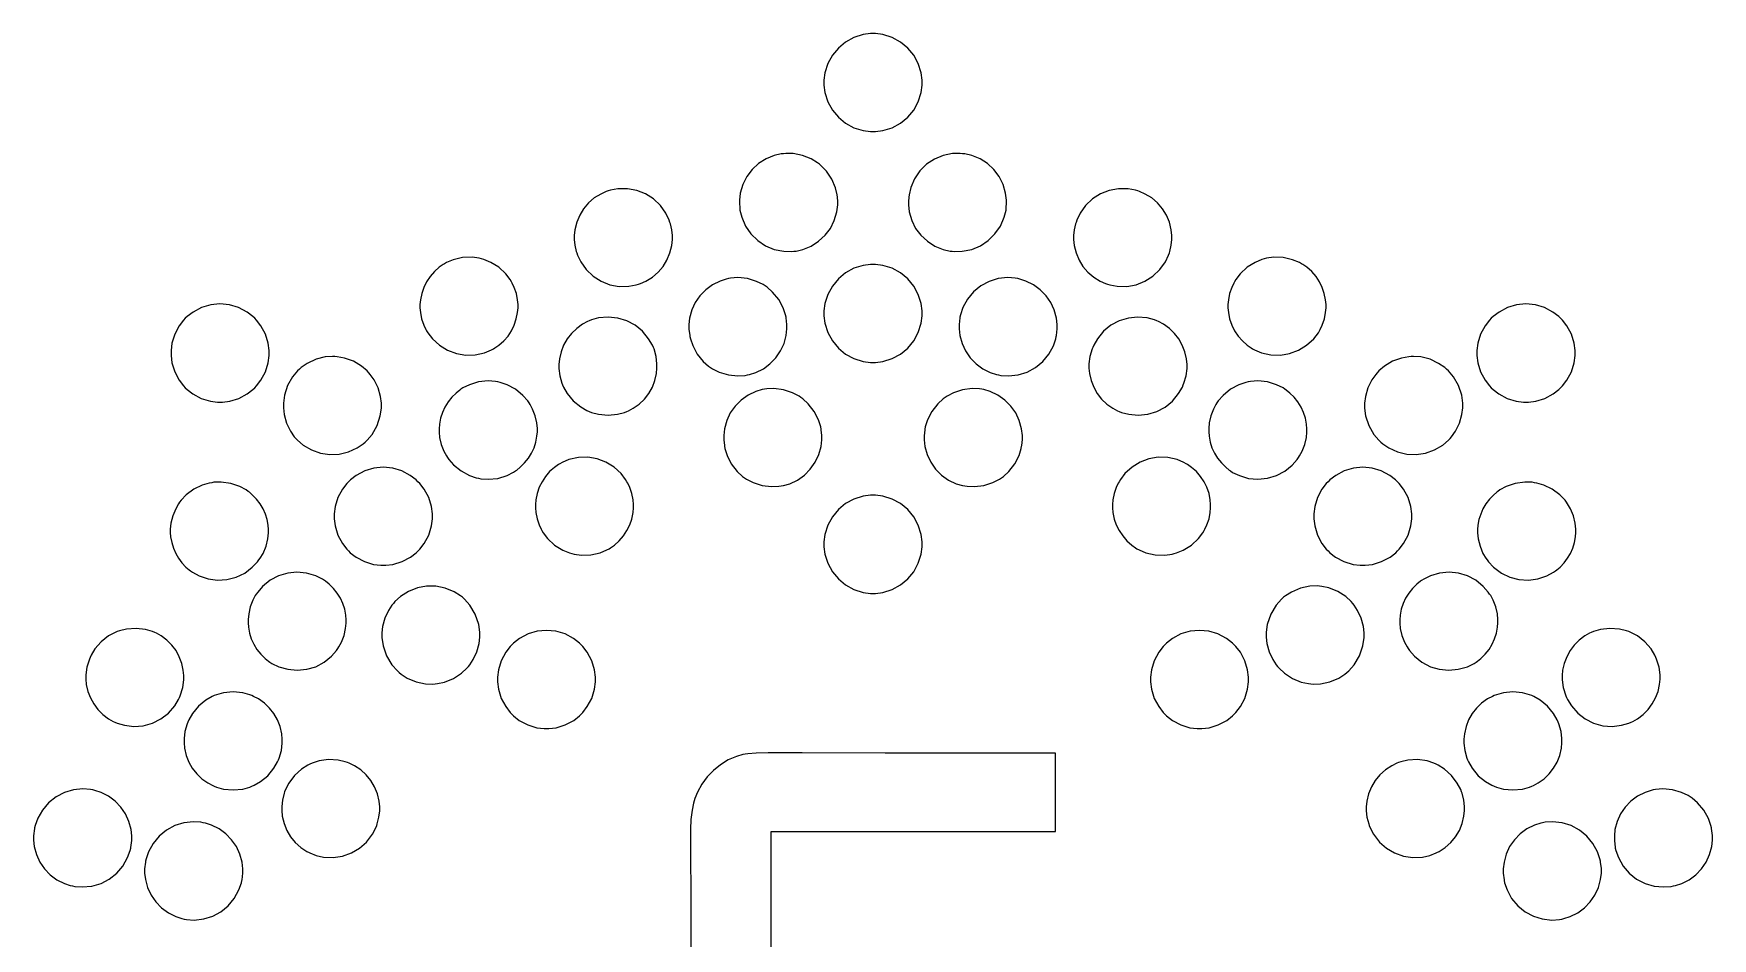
# Model space of a CAD drawing. Header units: inches. Extents: x 0 to 498, y 0 to 237.
# Drawn here: x 251.86 to 261.98, y 94.07 to 99.53 of the extents above; entities that cross this region are included whole.
import ezdxf

# ---------------------------------------------------------------- set-up
doc = ezdxf.new("R2010")
doc.units = ezdxf.units.IN
doc.header["$MEASUREMENT"] = 0
doc.layers.add('INCISIONE', color=3, linetype='Continuous')

msp = doc.modelspace()

# ---------------------------------------------------------------- linework, layer by layer
at = {"layer": 'INCISIONE'}
for points in [[(256.916, 98.936), (256.931, 98.936), (256.975, 98.942), (257.031, 98.959), (257.081, 98.986), (257.125, 99.023), (257.161, 99.066), (257.188, 99.116), (257.206, 99.172), (257.212, 99.217), (257.212, 99.232), (257.212, 99.246), (257.206, 99.291), (257.188, 99.346), (257.161, 99.397), (257.125, 99.44), (257.081, 99.476), (257.031, 99.504), (256.975, 99.521), (256.931, 99.527), (256.916, 99.527), (256.901, 99.527), (256.856, 99.521), (256.801, 99.504), (256.751, 99.476), (256.707, 99.44), (256.671, 99.397), (256.643, 99.346), (256.626, 99.291), (256.62, 99.246), (256.62, 99.232), (256.62, 99.217), (256.626, 99.172), (256.643, 99.116), (256.671, 99.066), (256.707, 99.023), (256.751, 98.986), (256.801, 98.959), (256.856, 98.942), (256.901, 98.936), (256.916, 98.936)], [(256.438, 98.215), (256.452, 98.216), (256.493, 98.226), (256.543, 98.246), (256.588, 98.275), (256.627, 98.311), (256.659, 98.353), (256.682, 98.401), (256.697, 98.453), (256.703, 98.495), (256.703, 98.509), (256.703, 98.517), (256.701, 98.538), (256.701, 98.54), (256.7, 98.555), (256.689, 98.597), (256.667, 98.65), (256.635, 98.698), (256.604, 98.73), (256.593, 98.739), (256.582, 98.748), (256.544, 98.771), (256.491, 98.793), (256.434, 98.804), (256.391, 98.805), (256.376, 98.803), (256.362, 98.802), (256.321, 98.792), (256.271, 98.772), (256.226, 98.743), (256.187, 98.707), (256.155, 98.665), (256.131, 98.617), (256.116, 98.565), (256.111, 98.523), (256.111, 98.509), (256.111, 98.501), (256.113, 98.481), (256.113, 98.478), (256.114, 98.463), (256.125, 98.42), (256.148, 98.366), (256.18, 98.319), (256.221, 98.279), (256.268, 98.248), (256.321, 98.226), (256.378, 98.215), (256.423, 98.213), (256.438, 98.215)], [(257.131, 98.54), (257.131, 98.538), (257.129, 98.516), (257.129, 98.509), (257.129, 98.495), (257.134, 98.453), (257.149, 98.401), (257.173, 98.353), (257.205, 98.311), (257.244, 98.275), (257.289, 98.246), (257.339, 98.226), (257.38, 98.216), (257.394, 98.215), (257.409, 98.213), (257.454, 98.215), (257.511, 98.226), (257.564, 98.248), (257.611, 98.279), (257.651, 98.319), (257.684, 98.366), (257.707, 98.42), (257.718, 98.463), (257.719, 98.478), (257.719, 98.481), (257.721, 98.502), (257.721, 98.509), (257.721, 98.523), (257.715, 98.565), (257.7, 98.617), (257.677, 98.665), (257.645, 98.707), (257.606, 98.743), (257.561, 98.772), (257.511, 98.792), (257.47, 98.802), (257.456, 98.803), (257.441, 98.805), (257.396, 98.804), (257.339, 98.792), (257.286, 98.77), (257.239, 98.739), (257.199, 98.699), (257.166, 98.652), (257.143, 98.599), (257.133, 98.555), (257.131, 98.54)], [(255.32, 98.579), (255.308, 98.575), (255.276, 98.56), (255.236, 98.536), (255.201, 98.506), (255.172, 98.471), (255.148, 98.432), (255.13, 98.39), (255.119, 98.345), (255.115, 98.309), (255.115, 98.298), (255.115, 98.286), (255.119, 98.251), (255.127, 98.214), (255.13, 98.206), (255.134, 98.192), (255.154, 98.151), (255.188, 98.104), (255.229, 98.065), (255.277, 98.034), (255.33, 98.013), (255.386, 98.003), (255.444, 98.004), (255.488, 98.012), (255.503, 98.016), (255.514, 98.02), (255.546, 98.034), (255.586, 98.059), (255.621, 98.089), (255.651, 98.124), (255.674, 98.162), (255.692, 98.205), (255.703, 98.25), (255.707, 98.286), (255.707, 98.298), (255.707, 98.309), (255.703, 98.344), (255.695, 98.381), (255.692, 98.389), (255.688, 98.403), (255.668, 98.444), (255.635, 98.491), (255.593, 98.53), (255.545, 98.561), (255.492, 98.581), (255.436, 98.592), (255.378, 98.591), (255.334, 98.583), (255.32, 98.579)], [(258.329, 98.016), (258.344, 98.012), (258.388, 98.004), (258.446, 98.003), (258.502, 98.013), (258.555, 98.034), (258.603, 98.065), (258.644, 98.104), (258.678, 98.151), (258.697, 98.192), (258.702, 98.206), (258.704, 98.214), (258.713, 98.251), (258.717, 98.286), (258.717, 98.298), (258.717, 98.309), (258.713, 98.345), (258.702, 98.39), (258.684, 98.432), (258.66, 98.471), (258.631, 98.506), (258.596, 98.536), (258.556, 98.56), (258.523, 98.575), (258.512, 98.579), (258.498, 98.583), (258.454, 98.591), (258.396, 98.592), (258.339, 98.581), (258.287, 98.561), (258.239, 98.53), (258.197, 98.491), (258.164, 98.444), (258.144, 98.403), (258.14, 98.389), (258.137, 98.381), (258.129, 98.344), (258.125, 98.309), (258.125, 98.297), (258.125, 98.285), (258.129, 98.25), (258.14, 98.205), (258.158, 98.162), (258.181, 98.123), (258.211, 98.089), (258.246, 98.059), (258.286, 98.034), (258.318, 98.02), (258.329, 98.016)], [(254.629, 97.627), (254.637, 97.632), (254.661, 97.649), (254.69, 97.675), (254.716, 97.704), (254.737, 97.736), (254.754, 97.77), (254.766, 97.807), (254.774, 97.845), (254.777, 97.874), (254.777, 97.884), (254.777, 97.893), (254.774, 97.922), (254.767, 97.96), (254.754, 97.996), (254.742, 98.023), (254.737, 98.031), (254.73, 98.044), (254.703, 98.079), (254.661, 98.118), (254.612, 98.148), (254.571, 98.165), (254.557, 98.169), (254.543, 98.173), (254.5, 98.179), (254.442, 98.177), (254.386, 98.164), (254.346, 98.147), (254.333, 98.14), (254.325, 98.135), (254.301, 98.118), (254.272, 98.092), (254.246, 98.063), (254.225, 98.031), (254.208, 97.997), (254.196, 97.96), (254.188, 97.922), (254.185, 97.893), (254.185, 97.883), (254.185, 97.874), (254.188, 97.845), (254.195, 97.807), (254.208, 97.77), (254.22, 97.744), (254.225, 97.736), (254.232, 97.723), (254.26, 97.687), (254.303, 97.648), (254.351, 97.618), (254.405, 97.598), (254.461, 97.588), (254.518, 97.59), (254.574, 97.603), (254.616, 97.62), (254.629, 97.627)], [(259.203, 97.627), (259.216, 97.62), (259.258, 97.603), (259.314, 97.59), (259.371, 97.588), (259.427, 97.598), (259.481, 97.618), (259.529, 97.648), (259.572, 97.687), (259.6, 97.723), (259.607, 97.736), (259.612, 97.744), (259.624, 97.77), (259.637, 97.807), (259.644, 97.845), (259.647, 97.874), (259.647, 97.883), (259.647, 97.893), (259.644, 97.922), (259.636, 97.96), (259.624, 97.997), (259.607, 98.031), (259.586, 98.063), (259.56, 98.092), (259.531, 98.118), (259.507, 98.135), (259.499, 98.14), (259.486, 98.147), (259.445, 98.164), (259.389, 98.177), (259.332, 98.179), (259.288, 98.173), (259.274, 98.169), (259.26, 98.165), (259.22, 98.148), (259.171, 98.118), (259.129, 98.079), (259.102, 98.044), (259.095, 98.031), (259.09, 98.023), (259.078, 97.996), (259.065, 97.96), (259.058, 97.922), (259.055, 97.893), (259.055, 97.884), (259.055, 97.874), (259.058, 97.845), (259.065, 97.807), (259.078, 97.77), (259.095, 97.736), (259.116, 97.704), (259.142, 97.675), (259.171, 97.649), (259.195, 97.632), (259.203, 97.627)], [(255.937, 97.514), (255.949, 97.506), (255.989, 97.486), (256.044, 97.47), (256.101, 97.464), (256.145, 97.467), (256.159, 97.47), (256.172, 97.472), (256.209, 97.484), (256.255, 97.507), (256.295, 97.537), (256.33, 97.572), (256.358, 97.614), (256.38, 97.659), (256.393, 97.708), (256.397, 97.747), (256.397, 97.759), (256.397, 97.774), (256.393, 97.813), (256.392, 97.818), (256.389, 97.832), (256.375, 97.874), (256.348, 97.924), (256.311, 97.969), (256.278, 97.998), (256.266, 98.006), (256.254, 98.014), (256.214, 98.033), (256.159, 98.05), (256.102, 98.056), (256.058, 98.053), (256.044, 98.05), (256.031, 98.047), (255.994, 98.035), (255.948, 98.013), (255.908, 97.983), (255.873, 97.947), (255.845, 97.906), (255.824, 97.861), (255.81, 97.812), (255.806, 97.773), (255.806, 97.76), (255.806, 97.746), (255.811, 97.707), (255.812, 97.702), (255.815, 97.688), (255.829, 97.646), (255.856, 97.595), (255.892, 97.551), (255.925, 97.522), (255.937, 97.514)], [(256.916, 98.136), (256.901, 98.136), (256.856, 98.13), (256.801, 98.113), (256.751, 98.085), (256.707, 98.049), (256.671, 98.005), (256.643, 97.955), (256.626, 97.9), (256.62, 97.855), (256.62, 97.84), (256.62, 97.825), (256.626, 97.781), (256.643, 97.725), (256.671, 97.675), (256.707, 97.631), (256.751, 97.595), (256.801, 97.568), (256.856, 97.551), (256.901, 97.545), (256.916, 97.545), (256.931, 97.545), (256.975, 97.551), (257.031, 97.568), (257.081, 97.595), (257.125, 97.631), (257.161, 97.675), (257.188, 97.725), (257.206, 97.781), (257.212, 97.825), (257.212, 97.84), (257.212, 97.855), (257.206, 97.9), (257.188, 97.955), (257.161, 98.005), (257.125, 98.049), (257.081, 98.085), (257.031, 98.113), (256.975, 98.13), (256.931, 98.136), (256.916, 98.136)], [(257.44, 97.818), (257.439, 97.813), (257.435, 97.773), (257.435, 97.759), (257.435, 97.747), (257.439, 97.708), (257.453, 97.659), (257.474, 97.614), (257.502, 97.572), (257.537, 97.537), (257.577, 97.507), (257.623, 97.484), (257.66, 97.472), (257.673, 97.47), (257.687, 97.467), (257.732, 97.464), (257.79, 97.47), (257.845, 97.487), (257.895, 97.514), (257.939, 97.55), (257.975, 97.594), (258.003, 97.645), (258.017, 97.688), (258.02, 97.702), (258.021, 97.707), (258.026, 97.747), (258.026, 97.76), (258.026, 97.773), (258.022, 97.812), (258.008, 97.861), (257.987, 97.906), (257.959, 97.947), (257.924, 97.983), (257.883, 98.013), (257.838, 98.035), (257.801, 98.047), (257.788, 98.05), (257.773, 98.053), (257.729, 98.056), (257.671, 98.05), (257.616, 98.033), (257.566, 98.006), (257.522, 97.97), (257.486, 97.926), (257.458, 97.875), (257.443, 97.832), (257.44, 97.818)], [(252.98, 97.306), (252.995, 97.306), (253.039, 97.311), (253.094, 97.328), (253.144, 97.355), (253.179, 97.382), (253.19, 97.392), (253.2, 97.403), (253.227, 97.437), (253.254, 97.488), (253.27, 97.543), (253.276, 97.587), (253.276, 97.601), (253.276, 97.616), (253.27, 97.66), (253.254, 97.715), (253.227, 97.765), (253.2, 97.8), (253.19, 97.811), (253.179, 97.821), (253.143, 97.848), (253.092, 97.875), (253.037, 97.892), (252.98, 97.897), (252.924, 97.892), (252.869, 97.875), (252.818, 97.848), (252.782, 97.821), (252.771, 97.811), (252.761, 97.8), (252.734, 97.765), (252.707, 97.715), (252.69, 97.66), (252.685, 97.616), (252.685, 97.601), (252.685, 97.587), (252.69, 97.543), (252.707, 97.488), (252.734, 97.437), (252.761, 97.403), (252.771, 97.392), (252.782, 97.382), (252.816, 97.355), (252.867, 97.328), (252.922, 97.311), (252.966, 97.306), (252.98, 97.306)], [(260.851, 97.306), (260.866, 97.306), (260.91, 97.311), (260.965, 97.328), (261.015, 97.355), (261.05, 97.382), (261.06, 97.392), (261.071, 97.403), (261.098, 97.437), (261.125, 97.488), (261.142, 97.543), (261.147, 97.587), (261.147, 97.601), (261.147, 97.616), (261.142, 97.66), (261.125, 97.715), (261.098, 97.765), (261.071, 97.8), (261.06, 97.811), (261.05, 97.821), (261.014, 97.848), (260.963, 97.875), (260.908, 97.892), (260.851, 97.897), (260.795, 97.892), (260.74, 97.875), (260.689, 97.848), (260.653, 97.821), (260.642, 97.811), (260.632, 97.8), (260.605, 97.765), (260.578, 97.715), (260.561, 97.66), (260.556, 97.616), (260.556, 97.601), (260.556, 97.587), (260.561, 97.543), (260.578, 97.488), (260.605, 97.437), (260.632, 97.403), (260.642, 97.392), (260.653, 97.382), (260.687, 97.355), (260.738, 97.328), (260.793, 97.311), (260.837, 97.306), (260.851, 97.306)], [(255.205, 97.249), (255.219, 97.244), (255.261, 97.232), (255.319, 97.227), (255.376, 97.232), (255.418, 97.244), (255.432, 97.249), (255.442, 97.253), (255.471, 97.269), (255.507, 97.294), (255.538, 97.324), (255.565, 97.358), (255.586, 97.395), (255.601, 97.436), (255.611, 97.478), (255.614, 97.511), (255.614, 97.522), (255.614, 97.537), (255.609, 97.58), (255.596, 97.626), (255.592, 97.635), (255.586, 97.649), (255.563, 97.688), (255.526, 97.733), (255.482, 97.769), (255.432, 97.795), (255.377, 97.812), (255.32, 97.818), (255.262, 97.813), (255.219, 97.801), (255.205, 97.796), (255.195, 97.791), (255.166, 97.775), (255.13, 97.75), (255.099, 97.72), (255.073, 97.687), (255.051, 97.649), (255.036, 97.609), (255.026, 97.567), (255.023, 97.533), (255.023, 97.522), (255.023, 97.508), (255.028, 97.465), (255.041, 97.419), (255.045, 97.409), (255.051, 97.396), (255.073, 97.358), (255.109, 97.313), (255.154, 97.277), (255.192, 97.255), (255.205, 97.249)], [(258.24, 97.635), (258.236, 97.626), (258.223, 97.58), (258.217, 97.537), (258.217, 97.522), (258.217, 97.511), (258.221, 97.478), (258.23, 97.436), (258.246, 97.395), (258.267, 97.358), (258.294, 97.324), (258.325, 97.294), (258.361, 97.269), (258.39, 97.254), (258.4, 97.249), (258.414, 97.244), (258.458, 97.232), (258.515, 97.227), (258.572, 97.233), (258.626, 97.249), (258.677, 97.276), (258.721, 97.312), (258.758, 97.357), (258.781, 97.396), (258.786, 97.409), (258.79, 97.419), (258.803, 97.465), (258.809, 97.508), (258.809, 97.522), (258.809, 97.533), (258.806, 97.567), (258.796, 97.609), (258.78, 97.649), (258.759, 97.687), (258.733, 97.72), (258.702, 97.75), (258.666, 97.775), (258.637, 97.791), (258.627, 97.796), (258.613, 97.801), (258.569, 97.813), (258.511, 97.818), (258.455, 97.812), (258.4, 97.795), (258.35, 97.769), (258.306, 97.733), (258.269, 97.688), (258.246, 97.649), (258.24, 97.635)], [(253.855, 97.065), (253.867, 97.076), (253.897, 97.111), (253.927, 97.165), (253.946, 97.223), (253.953, 97.27), (253.953, 97.285), (253.953, 97.299), (253.948, 97.339), (253.933, 97.391), (253.91, 97.439), (253.886, 97.473), (253.877, 97.483), (253.867, 97.494), (253.834, 97.522), (253.785, 97.552), (253.731, 97.571), (253.687, 97.579), (253.673, 97.58), (253.658, 97.581), (253.614, 97.578), (253.559, 97.564), (253.506, 97.539), (253.47, 97.514), (253.459, 97.505), (253.448, 97.494), (253.418, 97.458), (253.387, 97.405), (253.368, 97.347), (253.362, 97.3), (253.362, 97.285), (253.362, 97.271), (253.367, 97.231), (253.381, 97.179), (253.405, 97.131), (253.428, 97.097), (253.438, 97.087), (253.447, 97.076), (253.482, 97.047), (253.532, 97.017), (253.586, 96.998), (253.642, 96.99), (253.699, 96.992), (253.754, 97.006), (253.807, 97.03), (253.844, 97.055), (253.855, 97.065)], [(260.394, 97.087), (260.403, 97.097), (260.427, 97.131), (260.451, 97.179), (260.465, 97.231), (260.47, 97.271), (260.47, 97.285), (260.47, 97.3), (260.464, 97.347), (260.445, 97.405), (260.414, 97.458), (260.384, 97.494), (260.372, 97.505), (260.362, 97.514), (260.325, 97.539), (260.273, 97.564), (260.218, 97.578), (260.174, 97.581), (260.159, 97.58), (260.145, 97.579), (260.101, 97.571), (260.047, 97.552), (259.998, 97.522), (259.965, 97.494), (259.955, 97.483), (259.946, 97.473), (259.922, 97.439), (259.899, 97.391), (259.884, 97.339), (259.879, 97.299), (259.879, 97.285), (259.879, 97.27), (259.885, 97.223), (259.904, 97.165), (259.935, 97.111), (259.965, 97.076), (259.977, 97.065), (259.988, 97.055), (260.025, 97.03), (260.078, 97.006), (260.133, 96.992), (260.19, 96.99), (260.246, 96.998), (260.3, 97.017), (260.35, 97.047), (260.384, 97.076), (260.394, 97.087)], [(254.432, 97.383), (254.425, 97.377), (254.403, 97.36), (254.377, 97.335), (254.355, 97.307), (254.336, 97.276), (254.321, 97.243), (254.31, 97.209), (254.304, 97.173), (254.301, 97.145), (254.301, 97.136), (254.301, 97.125), (254.304, 97.093), (254.314, 97.051), (254.33, 97.01), (254.345, 96.981), (254.351, 96.972), (254.359, 96.96), (254.388, 96.927), (254.433, 96.891), (254.483, 96.863), (254.525, 96.849), (254.539, 96.847), (254.553, 96.844), (254.597, 96.841), (254.655, 96.846), (254.71, 96.863), (254.749, 96.883), (254.761, 96.891), (254.769, 96.896), (254.79, 96.913), (254.816, 96.939), (254.839, 96.967), (254.858, 96.997), (254.873, 97.03), (254.884, 97.064), (254.89, 97.1), (254.893, 97.127), (254.893, 97.137), (254.893, 97.147), (254.889, 97.18), (254.88, 97.222), (254.864, 97.263), (254.849, 97.292), (254.843, 97.301), (254.835, 97.313), (254.806, 97.346), (254.761, 97.383), (254.71, 97.41), (254.669, 97.424), (254.655, 97.427), (254.64, 97.43), (254.596, 97.433), (254.539, 97.427), (254.484, 97.41), (254.444, 97.391), (254.432, 97.383)], [(256.481, 97.334), (256.47, 97.342), (256.431, 97.362), (256.376, 97.38), (256.319, 97.387), (256.275, 97.385), (256.261, 97.383), (256.248, 97.381), (256.209, 97.369), (256.163, 97.347), (256.121, 97.318), (256.085, 97.282), (256.056, 97.24), (256.035, 97.194), (256.021, 97.144), (256.016, 97.105), (256.016, 97.092), (256.016, 97.079), (256.02, 97.045), (256.021, 97.04), (256.023, 97.026), (256.036, 96.984), (256.062, 96.933), (256.098, 96.887), (256.13, 96.858), (256.142, 96.85), (256.154, 96.841), (256.193, 96.821), (256.248, 96.803), (256.305, 96.796), (256.349, 96.798), (256.363, 96.8), (256.376, 96.803), (256.414, 96.814), (256.461, 96.836), (256.503, 96.866), (256.538, 96.901), (256.568, 96.943), (256.589, 96.989), (256.603, 97.039), (256.607, 97.078), (256.607, 97.091), (256.607, 97.104), (256.604, 97.139), (256.603, 97.143), (256.601, 97.157), (256.588, 97.199), (256.562, 97.25), (256.526, 97.296), (256.493, 97.325), (256.481, 97.334)], [(257.571, 97.383), (257.557, 97.385), (257.513, 97.387), (257.456, 97.38), (257.401, 97.362), (257.362, 97.342), (257.35, 97.334), (257.338, 97.325), (257.306, 97.296), (257.27, 97.25), (257.244, 97.199), (257.231, 97.157), (257.229, 97.143), (257.228, 97.139), (257.224, 97.103), (257.224, 97.091), (257.224, 97.078), (257.229, 97.039), (257.243, 96.989), (257.264, 96.943), (257.293, 96.901), (257.329, 96.866), (257.371, 96.836), (257.418, 96.814), (257.456, 96.803), (257.469, 96.8), (257.483, 96.798), (257.527, 96.796), (257.584, 96.803), (257.639, 96.821), (257.678, 96.841), (257.69, 96.85), (257.702, 96.858), (257.734, 96.887), (257.77, 96.933), (257.796, 96.984), (257.809, 97.026), (257.811, 97.04), (257.812, 97.045), (257.816, 97.08), (257.816, 97.092), (257.816, 97.105), (257.811, 97.144), (257.797, 97.194), (257.776, 97.24), (257.747, 97.282), (257.711, 97.318), (257.669, 97.347), (257.623, 97.369), (257.584, 97.381), (257.571, 97.383)], [(259.071, 96.891), (259.083, 96.882), (259.124, 96.863), (259.179, 96.846), (259.236, 96.841), (259.293, 96.847), (259.347, 96.863), (259.398, 96.89), (259.443, 96.926), (259.473, 96.96), (259.481, 96.972), (259.487, 96.981), (259.502, 97.01), (259.518, 97.051), (259.528, 97.093), (259.531, 97.125), (259.531, 97.136), (259.531, 97.145), (259.529, 97.173), (259.522, 97.209), (259.511, 97.243), (259.496, 97.276), (259.477, 97.307), (259.455, 97.335), (259.429, 97.36), (259.407, 97.377), (259.399, 97.383), (259.387, 97.391), (259.348, 97.41), (259.293, 97.427), (259.236, 97.433), (259.192, 97.43), (259.178, 97.427), (259.163, 97.424), (259.121, 97.41), (259.071, 97.383), (259.026, 97.346), (258.997, 97.313), (258.989, 97.301), (258.983, 97.292), (258.968, 97.263), (258.952, 97.222), (258.943, 97.18), (258.939, 97.147), (258.939, 97.137), (258.939, 97.127), (258.942, 97.1), (258.948, 97.064), (258.959, 97.03), (258.974, 96.997), (258.993, 96.967), (259.016, 96.939), (259.042, 96.913), (259.063, 96.896), (259.071, 96.891)], [(254.92, 96.531), (254.928, 96.518), (254.955, 96.483), (254.997, 96.444), (255.046, 96.413), (255.086, 96.397), (255.1, 96.393), (255.114, 96.389), (255.158, 96.383), (255.215, 96.385), (255.271, 96.398), (255.312, 96.415), (255.325, 96.422), (255.333, 96.427), (255.357, 96.444), (255.386, 96.47), (255.412, 96.499), (255.433, 96.531), (255.45, 96.565), (255.462, 96.601), (255.47, 96.64), (255.472, 96.669), (255.472, 96.679), (255.472, 96.688), (255.47, 96.717), (255.462, 96.755), (255.45, 96.791), (255.438, 96.818), (255.433, 96.826), (255.425, 96.839), (255.398, 96.875), (255.355, 96.914), (255.306, 96.944), (255.253, 96.964), (255.197, 96.973), (255.14, 96.972), (255.083, 96.959), (255.042, 96.942), (255.029, 96.934), (255.02, 96.929), (254.996, 96.912), (254.967, 96.887), (254.942, 96.858), (254.921, 96.826), (254.904, 96.792), (254.891, 96.755), (254.883, 96.717), (254.881, 96.688), (254.881, 96.678), (254.881, 96.669), (254.883, 96.64), (254.891, 96.602), (254.903, 96.565), (254.916, 96.539), (254.92, 96.531)], [(258.399, 96.826), (258.394, 96.818), (258.382, 96.791), (258.37, 96.755), (258.362, 96.717), (258.359, 96.688), (258.359, 96.679), (258.359, 96.669), (258.362, 96.64), (258.37, 96.601), (258.382, 96.565), (258.399, 96.531), (258.421, 96.499), (258.446, 96.47), (258.475, 96.444), (258.499, 96.427), (258.507, 96.422), (258.52, 96.415), (258.561, 96.398), (258.617, 96.385), (258.674, 96.383), (258.718, 96.389), (258.732, 96.393), (258.746, 96.397), (258.786, 96.413), (258.835, 96.444), (258.877, 96.483), (258.904, 96.518), (258.911, 96.531), (258.916, 96.539), (258.928, 96.565), (258.941, 96.602), (258.948, 96.64), (258.951, 96.669), (258.951, 96.678), (258.951, 96.688), (258.948, 96.717), (258.941, 96.755), (258.928, 96.792), (258.911, 96.826), (258.89, 96.858), (258.865, 96.887), (258.836, 96.912), (258.812, 96.929), (258.803, 96.934), (258.79, 96.942), (258.749, 96.959), (258.692, 96.972), (258.635, 96.973), (258.579, 96.964), (258.526, 96.944), (258.477, 96.914), (258.434, 96.875), (258.407, 96.839), (258.399, 96.826)], [(253.669, 96.617), (253.669, 96.603), (253.674, 96.559), (253.691, 96.504), (253.718, 96.454), (253.745, 96.419), (253.755, 96.409), (253.765, 96.398), (253.8, 96.371), (253.851, 96.344), (253.906, 96.327), (253.95, 96.322), (253.964, 96.322), (253.979, 96.322), (254.022, 96.327), (254.078, 96.344), (254.128, 96.371), (254.163, 96.398), (254.173, 96.408), (254.184, 96.419), (254.21, 96.453), (254.238, 96.504), (254.254, 96.559), (254.26, 96.603), (254.26, 96.617), (254.26, 96.632), (254.254, 96.676), (254.238, 96.731), (254.21, 96.781), (254.184, 96.816), (254.173, 96.826), (254.163, 96.837), (254.127, 96.864), (254.076, 96.891), (254.021, 96.908), (253.964, 96.913), (253.908, 96.908), (253.853, 96.891), (253.801, 96.864), (253.766, 96.837), (253.755, 96.826), (253.745, 96.816), (253.718, 96.781), (253.691, 96.731), (253.674, 96.676), (253.669, 96.632), (253.669, 96.617)], [(259.659, 96.409), (259.669, 96.398), (259.704, 96.371), (259.754, 96.344), (259.809, 96.327), (259.853, 96.322), (259.868, 96.322), (259.882, 96.322), (259.926, 96.327), (259.981, 96.344), (260.032, 96.371), (260.067, 96.398), (260.077, 96.409), (260.087, 96.419), (260.114, 96.454), (260.141, 96.504), (260.157, 96.559), (260.163, 96.603), (260.163, 96.617), (260.163, 96.632), (260.157, 96.676), (260.141, 96.731), (260.114, 96.781), (260.087, 96.816), (260.077, 96.826), (260.066, 96.837), (260.03, 96.864), (259.979, 96.891), (259.924, 96.908), (259.868, 96.913), (259.811, 96.908), (259.756, 96.891), (259.705, 96.864), (259.669, 96.837), (259.659, 96.826), (259.648, 96.816), (259.621, 96.781), (259.594, 96.731), (259.578, 96.676), (259.572, 96.632), (259.572, 96.617), (259.572, 96.603), (259.578, 96.559), (259.594, 96.504), (259.621, 96.454), (259.648, 96.419), (259.659, 96.409)], [(252.802, 96.289), (252.814, 96.28), (252.854, 96.259), (252.909, 96.24), (252.966, 96.233), (253.022, 96.236), (253.077, 96.251), (253.129, 96.275), (253.175, 96.31), (253.207, 96.342), (253.215, 96.354), (253.222, 96.364), (253.24, 96.394), (253.258, 96.437), (253.268, 96.482), (253.272, 96.517), (253.272, 96.528), (253.272, 96.537), (253.27, 96.563), (253.264, 96.598), (253.254, 96.631), (253.24, 96.662), (253.222, 96.692), (253.201, 96.72), (253.177, 96.745), (253.157, 96.762), (253.15, 96.767), (253.138, 96.776), (253.1, 96.797), (253.045, 96.816), (252.988, 96.824), (252.944, 96.823), (252.93, 96.82), (252.915, 96.818), (252.873, 96.806), (252.822, 96.781), (252.776, 96.746), (252.746, 96.714), (252.737, 96.702), (252.73, 96.693), (252.713, 96.662), (252.695, 96.62), (252.684, 96.575), (252.68, 96.54), (252.68, 96.529), (252.68, 96.52), (252.682, 96.493), (252.689, 96.459), (252.699, 96.426), (252.713, 96.394), (252.73, 96.364), (252.751, 96.337), (252.775, 96.311), (252.795, 96.294), (252.802, 96.289)], [(256.916, 96.744), (256.901, 96.744), (256.856, 96.738), (256.801, 96.721), (256.751, 96.694), (256.707, 96.658), (256.671, 96.614), (256.643, 96.564), (256.626, 96.508), (256.62, 96.463), (256.62, 96.449), (256.62, 96.434), (256.626, 96.389), (256.643, 96.334), (256.671, 96.283), (256.707, 96.24), (256.751, 96.204), (256.801, 96.176), (256.856, 96.159), (256.901, 96.153), (256.916, 96.153), (256.931, 96.153), (256.975, 96.159), (257.031, 96.176), (257.081, 96.204), (257.125, 96.24), (257.161, 96.283), (257.188, 96.334), (257.206, 96.389), (257.212, 96.434), (257.212, 96.449), (257.212, 96.463), (257.206, 96.508), (257.188, 96.564), (257.161, 96.614), (257.125, 96.658), (257.081, 96.694), (257.031, 96.721), (256.975, 96.738), (256.931, 96.744), (256.916, 96.744)], [(260.902, 96.82), (260.888, 96.823), (260.844, 96.824), (260.787, 96.816), (260.733, 96.797), (260.694, 96.776), (260.682, 96.767), (260.675, 96.762), (260.655, 96.745), (260.631, 96.72), (260.61, 96.692), (260.592, 96.662), (260.579, 96.631), (260.568, 96.598), (260.562, 96.563), (260.56, 96.537), (260.56, 96.528), (260.56, 96.517), (260.564, 96.482), (260.575, 96.437), (260.592, 96.394), (260.61, 96.364), (260.617, 96.354), (260.625, 96.342), (260.656, 96.31), (260.703, 96.275), (260.755, 96.251), (260.809, 96.236), (260.866, 96.233), (260.923, 96.24), (260.978, 96.259), (261.017, 96.28), (261.029, 96.289), (261.037, 96.294), (261.057, 96.311), (261.081, 96.337), (261.102, 96.364), (261.119, 96.394), (261.133, 96.426), (261.143, 96.459), (261.149, 96.493), (261.152, 96.52), (261.152, 96.529), (261.152, 96.54), (261.148, 96.575), (261.137, 96.62), (261.119, 96.662), (261.102, 96.693), (261.095, 96.702), (261.087, 96.714), (261.056, 96.746), (261.01, 96.781), (260.959, 96.806), (260.916, 96.818), (260.902, 96.82)], [(253.61, 96.231), (253.597, 96.239), (253.557, 96.259), (253.501, 96.275), (253.444, 96.281), (253.388, 96.275), (253.333, 96.258), (253.283, 96.232), (253.237, 96.195), (253.208, 96.161), (253.199, 96.149), (253.193, 96.14), (253.178, 96.111), (253.162, 96.071), (253.153, 96.029), (253.15, 95.996), (253.15, 95.985), (253.15, 95.976), (253.152, 95.949), (253.158, 95.913), (253.169, 95.878), (253.184, 95.846), (253.203, 95.815), (253.226, 95.787), (253.252, 95.761), (253.273, 95.744), (253.281, 95.739), (253.293, 95.731), (253.334, 95.711), (253.389, 95.695), (253.446, 95.689), (253.503, 95.695), (253.557, 95.711), (253.608, 95.738), (253.653, 95.775), (253.683, 95.808), (253.691, 95.821), (253.697, 95.83), (253.713, 95.859), (253.728, 95.899), (253.737, 95.941), (253.741, 95.974), (253.741, 95.985), (253.741, 95.994), (253.738, 96.021), (253.732, 96.057), (253.721, 96.092), (253.706, 96.124), (253.687, 96.155), (253.665, 96.183), (253.639, 96.209), (253.617, 96.226), (253.61, 96.231)], [(260.222, 96.231), (260.215, 96.226), (260.193, 96.209), (260.167, 96.183), (260.145, 96.155), (260.126, 96.124), (260.111, 96.092), (260.1, 96.057), (260.093, 96.022), (260.091, 95.994), (260.091, 95.985), (260.091, 95.974), (260.094, 95.941), (260.104, 95.899), (260.119, 95.859), (260.135, 95.83), (260.141, 95.821), (260.149, 95.808), (260.179, 95.775), (260.224, 95.738), (260.275, 95.711), (260.329, 95.695), (260.386, 95.689), (260.442, 95.695), (260.498, 95.711), (260.539, 95.731), (260.551, 95.739), (260.559, 95.744), (260.58, 95.761), (260.606, 95.787), (260.629, 95.815), (260.647, 95.846), (260.662, 95.878), (260.673, 95.913), (260.68, 95.949), (260.682, 95.976), (260.682, 95.985), (260.682, 95.996), (260.679, 96.029), (260.67, 96.071), (260.654, 96.111), (260.639, 96.14), (260.632, 96.149), (260.624, 96.161), (260.594, 96.195), (260.549, 96.232), (260.499, 96.258), (260.444, 96.275), (260.388, 96.281), (260.331, 96.275), (260.275, 96.259), (260.235, 96.239), (260.222, 96.231)], [(254.478, 95.712), (254.486, 95.722), (254.507, 95.754), (254.529, 95.801), (254.543, 95.85), (254.547, 95.889), (254.547, 95.902), (254.547, 95.918), (254.54, 95.966), (254.519, 96.027), (254.486, 96.082), (254.454, 96.118), (254.441, 96.129), (254.43, 96.138), (254.392, 96.162), (254.338, 96.185), (254.282, 96.196), (254.225, 96.196), (254.17, 96.186), (254.116, 96.165), (254.068, 96.134), (254.034, 96.103), (254.025, 96.092), (254.016, 96.082), (253.995, 96.05), (253.974, 96.003), (253.96, 95.953), (253.956, 95.915), (253.956, 95.902), (253.956, 95.886), (253.963, 95.837), (253.983, 95.777), (254.016, 95.722), (254.049, 95.686), (254.061, 95.675), (254.072, 95.666), (254.109, 95.642), (254.162, 95.62), (254.219, 95.608), (254.262, 95.606), (254.277, 95.607), (254.291, 95.609), (254.334, 95.618), (254.388, 95.64), (254.436, 95.671), (254.468, 95.701), (254.478, 95.712)], [(259.555, 95.607), (259.569, 95.606), (259.613, 95.608), (259.67, 95.62), (259.723, 95.642), (259.76, 95.666), (259.771, 95.675), (259.783, 95.686), (259.815, 95.722), (259.849, 95.777), (259.869, 95.837), (259.876, 95.886), (259.876, 95.902), (259.876, 95.915), (259.872, 95.953), (259.859, 96.003), (259.837, 96.05), (259.816, 96.082), (259.807, 96.092), (259.798, 96.103), (259.765, 96.133), (259.717, 96.164), (259.664, 96.186), (259.621, 96.195), (259.607, 96.196), (259.592, 96.198), (259.548, 96.196), (259.492, 96.184), (259.439, 96.161), (259.402, 96.138), (259.391, 96.129), (259.378, 96.118), (259.346, 96.082), (259.313, 96.027), (259.292, 95.966), (259.285, 95.918), (259.285, 95.902), (259.285, 95.889), (259.289, 95.85), (259.303, 95.801), (259.325, 95.754), (259.346, 95.722), (259.354, 95.712), (259.364, 95.701), (259.396, 95.671), (259.444, 95.64), (259.497, 95.618), (259.54, 95.609), (259.555, 95.607)], [(252.347, 95.377), (252.36, 95.37), (252.404, 95.358), (252.461, 95.351), (252.518, 95.355), (252.573, 95.371), (252.624, 95.396), (252.669, 95.431), (252.707, 95.474), (252.731, 95.513), (252.737, 95.526), (252.741, 95.536), (252.756, 95.585), (252.763, 95.631), (252.763, 95.646), (252.763, 95.657), (252.759, 95.69), (252.75, 95.731), (252.735, 95.771), (252.715, 95.808), (252.69, 95.841), (252.66, 95.871), (252.625, 95.896), (252.597, 95.912), (252.587, 95.917), (252.574, 95.923), (252.532, 95.935), (252.475, 95.942), (252.417, 95.938), (252.375, 95.928), (252.361, 95.923), (252.348, 95.917), (252.309, 95.896), (252.263, 95.861), (252.226, 95.818), (252.203, 95.78), (252.197, 95.767), (252.193, 95.757), (252.178, 95.708), (252.171, 95.662), (252.171, 95.647), (252.171, 95.636), (252.174, 95.604), (252.184, 95.562), (252.199, 95.523), (252.219, 95.486), (252.244, 95.452), (252.274, 95.423), (252.309, 95.397), (252.337, 95.381), (252.347, 95.377)], [(255.157, 95.843), (255.147, 95.853), (255.111, 95.881), (255.06, 95.908), (255.005, 95.924), (254.948, 95.929), (254.892, 95.924), (254.837, 95.908), (254.785, 95.881), (254.75, 95.853), (254.739, 95.843), (254.729, 95.832), (254.702, 95.798), (254.675, 95.747), (254.658, 95.692), (254.652, 95.648), (254.652, 95.634), (254.652, 95.619), (254.658, 95.576), (254.675, 95.52), (254.702, 95.47), (254.729, 95.435), (254.739, 95.425), (254.749, 95.414), (254.784, 95.387), (254.835, 95.36), (254.89, 95.343), (254.934, 95.338), (254.948, 95.338), (254.963, 95.338), (255.006, 95.343), (255.061, 95.36), (255.112, 95.387), (255.147, 95.414), (255.157, 95.425), (255.168, 95.435), (255.194, 95.47), (255.222, 95.52), (255.238, 95.576), (255.244, 95.619), (255.244, 95.634), (255.244, 95.648), (255.238, 95.692), (255.222, 95.747), (255.194, 95.798), (255.168, 95.832), (255.157, 95.843)], [(258.884, 95.338), (258.898, 95.338), (258.942, 95.343), (258.997, 95.36), (259.048, 95.387), (259.082, 95.414), (259.093, 95.425), (259.103, 95.435), (259.13, 95.47), (259.157, 95.52), (259.174, 95.576), (259.179, 95.619), (259.179, 95.634), (259.179, 95.648), (259.174, 95.692), (259.157, 95.747), (259.13, 95.798), (259.103, 95.832), (259.093, 95.843), (259.082, 95.853), (259.046, 95.881), (258.995, 95.908), (258.94, 95.924), (258.884, 95.929), (258.827, 95.924), (258.772, 95.908), (258.721, 95.881), (258.685, 95.853), (258.675, 95.843), (258.664, 95.832), (258.638, 95.798), (258.61, 95.747), (258.594, 95.692), (258.588, 95.648), (258.588, 95.634), (258.588, 95.619), (258.594, 95.576), (258.61, 95.52), (258.638, 95.47), (258.664, 95.435), (258.675, 95.425), (258.685, 95.414), (258.72, 95.387), (258.771, 95.36), (258.826, 95.343), (258.869, 95.338), (258.884, 95.338)], [(261.069, 95.646), (261.069, 95.631), (261.076, 95.585), (261.091, 95.536), (261.095, 95.526), (261.101, 95.513), (261.125, 95.474), (261.163, 95.431), (261.208, 95.396), (261.259, 95.371), (261.314, 95.355), (261.371, 95.351), (261.428, 95.358), (261.472, 95.37), (261.485, 95.377), (261.495, 95.381), (261.523, 95.397), (261.558, 95.423), (261.588, 95.452), (261.613, 95.486), (261.633, 95.523), (261.648, 95.562), (261.657, 95.604), (261.661, 95.636), (261.661, 95.647), (261.661, 95.662), (261.654, 95.708), (261.639, 95.757), (261.635, 95.767), (261.629, 95.78), (261.606, 95.818), (261.568, 95.861), (261.523, 95.896), (261.484, 95.917), (261.471, 95.923), (261.457, 95.928), (261.415, 95.938), (261.357, 95.942), (261.3, 95.935), (261.258, 95.923), (261.245, 95.917), (261.235, 95.912), (261.207, 95.896), (261.172, 95.871), (261.142, 95.841), (261.117, 95.808), (261.097, 95.771), (261.082, 95.731), (261.072, 95.69), (261.069, 95.657), (261.069, 95.646)], [(252.946, 95.537), (252.933, 95.531), (252.895, 95.509), (252.85, 95.472), (252.814, 95.428), (252.792, 95.39), (252.786, 95.376), (252.782, 95.367), (252.769, 95.321), (252.764, 95.278), (252.764, 95.263), (252.764, 95.252), (252.767, 95.219), (252.777, 95.176), (252.792, 95.136), (252.813, 95.099), (252.84, 95.065), (252.871, 95.035), (252.907, 95.01), (252.936, 94.994), (252.946, 94.99), (252.96, 94.985), (253.002, 94.973), (253.059, 94.968), (253.117, 94.973), (253.159, 94.985), (253.173, 94.99), (253.186, 94.996), (253.224, 95.018), (253.269, 95.054), (253.305, 95.099), (253.327, 95.137), (253.333, 95.15), (253.336, 95.159), (253.35, 95.206), (253.355, 95.249), (253.355, 95.263), (253.355, 95.274), (253.352, 95.307), (253.342, 95.35), (253.327, 95.39), (253.305, 95.428), (253.279, 95.461), (253.248, 95.491), (253.212, 95.517), (253.183, 95.532), (253.173, 95.537), (253.159, 95.542), (253.117, 95.553), (253.059, 95.559), (253.002, 95.553), (252.96, 95.542), (252.946, 95.537)], [(260.886, 95.537), (260.872, 95.542), (260.83, 95.553), (260.772, 95.559), (260.715, 95.553), (260.673, 95.542), (260.659, 95.537), (260.649, 95.532), (260.62, 95.517), (260.584, 95.491), (260.553, 95.461), (260.527, 95.428), (260.505, 95.39), (260.49, 95.35), (260.48, 95.307), (260.477, 95.274), (260.477, 95.263), (260.477, 95.249), (260.482, 95.206), (260.495, 95.159), (260.499, 95.15), (260.505, 95.137), (260.527, 95.099), (260.563, 95.054), (260.608, 95.018), (260.646, 94.996), (260.659, 94.99), (260.673, 94.985), (260.715, 94.973), (260.772, 94.968), (260.83, 94.973), (260.872, 94.985), (260.886, 94.99), (260.896, 94.994), (260.925, 95.01), (260.961, 95.035), (260.992, 95.065), (261.018, 95.099), (261.04, 95.136), (261.055, 95.176), (261.065, 95.219), (261.068, 95.252), (261.068, 95.263), (261.068, 95.278), (261.063, 95.321), (261.05, 95.367), (261.046, 95.376), (261.04, 95.39), (261.018, 95.428), (260.982, 95.472), (260.937, 95.509), (260.899, 95.531), (260.886, 95.537)], [(253.925, 94.754), (253.928, 94.763), (253.938, 94.804), (253.943, 94.843), (253.943, 94.856), (253.943, 94.867), (253.939, 94.901), (253.929, 94.945), (253.912, 94.987), (253.889, 95.025), (253.861, 95.06), (253.828, 95.09), (253.79, 95.114), (253.759, 95.13), (253.748, 95.133), (253.735, 95.138), (253.692, 95.148), (253.634, 95.151), (253.577, 95.143), (253.536, 95.13), (253.522, 95.123), (253.509, 95.117), (253.472, 95.094), (253.429, 95.055), (253.395, 95.009), (253.374, 94.97), (253.369, 94.957), (253.367, 94.948), (253.356, 94.907), (253.352, 94.868), (253.352, 94.856), (253.352, 94.844), (253.355, 94.81), (253.366, 94.766), (253.382, 94.724), (253.405, 94.686), (253.433, 94.652), (253.467, 94.622), (253.504, 94.597), (253.535, 94.582), (253.546, 94.578), (253.56, 94.573), (253.604, 94.563), (253.662, 94.56), (253.719, 94.569), (253.772, 94.588), (253.821, 94.617), (253.864, 94.654), (253.899, 94.701), (253.92, 94.74), (253.925, 94.754)], [(259.889, 94.856), (259.889, 94.843), (259.893, 94.804), (259.904, 94.763), (259.907, 94.754), (259.912, 94.74), (259.933, 94.701), (259.968, 94.654), (260.011, 94.617), (260.06, 94.588), (260.113, 94.569), (260.17, 94.56), (260.228, 94.563), (260.272, 94.573), (260.286, 94.578), (260.297, 94.582), (260.328, 94.597), (260.365, 94.622), (260.399, 94.652), (260.427, 94.686), (260.45, 94.724), (260.466, 94.766), (260.477, 94.81), (260.48, 94.844), (260.48, 94.856), (260.48, 94.868), (260.476, 94.907), (260.466, 94.948), (260.463, 94.957), (260.458, 94.97), (260.437, 95.009), (260.403, 95.055), (260.36, 95.094), (260.323, 95.117), (260.31, 95.123), (260.297, 95.13), (260.255, 95.143), (260.198, 95.151), (260.14, 95.148), (260.097, 95.138), (260.084, 95.133), (260.073, 95.13), (260.042, 95.114), (260.004, 95.09), (259.971, 95.06), (259.943, 95.025), (259.92, 94.987), (259.903, 94.945), (259.893, 94.901), (259.889, 94.867), (259.889, 94.856)], [(252.091, 94.389), (252.105, 94.386), (252.15, 94.383), (252.208, 94.388), (252.263, 94.404), (252.313, 94.431), (252.358, 94.466), (252.395, 94.509), (252.423, 94.56), (252.439, 94.602), (252.442, 94.617), (252.443, 94.622), (252.448, 94.664), (252.448, 94.679), (252.448, 94.691), (252.444, 94.73), (252.431, 94.778), (252.41, 94.823), (252.382, 94.864), (252.348, 94.9), (252.308, 94.93), (252.263, 94.953), (252.226, 94.965), (252.214, 94.968), (252.199, 94.971), (252.154, 94.974), (252.097, 94.969), (252.042, 94.952), (251.992, 94.926), (251.947, 94.891), (251.91, 94.847), (251.882, 94.797), (251.866, 94.754), (251.863, 94.74), (251.862, 94.735), (251.857, 94.692), (251.857, 94.678), (251.857, 94.665), (251.861, 94.627), (251.874, 94.579), (251.895, 94.533), (251.923, 94.492), (251.957, 94.457), (251.997, 94.427), (252.042, 94.404), (252.078, 94.392), (252.091, 94.389)], [(261.384, 94.679), (261.384, 94.663), (261.389, 94.622), (261.39, 94.617), (261.393, 94.602), (261.409, 94.56), (261.437, 94.509), (261.474, 94.466), (261.518, 94.431), (261.569, 94.404), (261.624, 94.388), (261.681, 94.383), (261.726, 94.386), (261.741, 94.389), (261.753, 94.392), (261.79, 94.404), (261.835, 94.427), (261.875, 94.457), (261.909, 94.492), (261.937, 94.533), (261.958, 94.579), (261.971, 94.627), (261.975, 94.665), (261.975, 94.678), (261.975, 94.693), (261.97, 94.735), (261.969, 94.74), (261.966, 94.754), (261.951, 94.796), (261.923, 94.846), (261.886, 94.89), (261.853, 94.918), (261.841, 94.926), (261.829, 94.934), (261.789, 94.953), (261.734, 94.969), (261.676, 94.974), (261.632, 94.971), (261.618, 94.968), (261.606, 94.965), (261.569, 94.953), (261.524, 94.93), (261.484, 94.9), (261.45, 94.864), (261.422, 94.823), (261.401, 94.778), (261.388, 94.73), (261.384, 94.691), (261.384, 94.679)], [(252.532, 94.538), (252.531, 94.533), (252.526, 94.493), (252.526, 94.48), (252.526, 94.467), (252.531, 94.428), (252.544, 94.379), (252.565, 94.334), (252.594, 94.293), (252.628, 94.257), (252.669, 94.227), (252.714, 94.205), (252.751, 94.193), (252.764, 94.19), (252.779, 94.187), (252.824, 94.184), (252.882, 94.191), (252.936, 94.208), (252.986, 94.234), (253.03, 94.27), (253.066, 94.314), (253.094, 94.365), (253.109, 94.408), (253.112, 94.423), (253.113, 94.427), (253.118, 94.467), (253.118, 94.481), (253.118, 94.493), (253.113, 94.532), (253.1, 94.581), (253.079, 94.627), (253.05, 94.668), (253.015, 94.704), (252.975, 94.733), (252.929, 94.756), (252.892, 94.768), (252.879, 94.77), (252.865, 94.773), (252.82, 94.776), (252.762, 94.77), (252.708, 94.753), (252.658, 94.726), (252.614, 94.69), (252.577, 94.646), (252.55, 94.595), (252.535, 94.552), (252.532, 94.538)], [(260.714, 94.481), (260.714, 94.466), (260.719, 94.427), (260.72, 94.423), (260.723, 94.408), (260.738, 94.365), (260.765, 94.314), (260.802, 94.27), (260.846, 94.234), (260.896, 94.208), (260.95, 94.191), (261.008, 94.184), (261.053, 94.187), (261.068, 94.19), (261.08, 94.193), (261.118, 94.205), (261.163, 94.227), (261.204, 94.257), (261.238, 94.293), (261.267, 94.334), (261.288, 94.379), (261.301, 94.428), (261.306, 94.467), (261.306, 94.48), (261.306, 94.494), (261.301, 94.533), (261.3, 94.538), (261.297, 94.552), (261.282, 94.595), (261.255, 94.646), (261.218, 94.69), (261.174, 94.726), (261.124, 94.753), (261.07, 94.77), (261.012, 94.776), (260.967, 94.773), (260.952, 94.77), (260.94, 94.768), (260.902, 94.756), (260.857, 94.733), (260.816, 94.704), (260.782, 94.668), (260.753, 94.627), (260.732, 94.581), (260.719, 94.532), (260.714, 94.493), (260.714, 94.481)]]:
    msp.add_lwpolyline(points, close=True, dxfattribs=at)
msp.add_lwpolyline([(256.302, 94.015), (256.302, 94.163), (256.302, 94.163), (256.302, 94.717), (258.015, 94.717), (258.015, 95.189), (257.177, 95.189), (256.989, 95.189), (256.488, 95.191), (256.426, 95.191), (256.408, 95.191), (256.357, 95.191), (256.284, 95.192), (256.212, 95.19), (256.162, 95.186), (256.146, 95.183), (256.132, 95.181), (256.093, 95.17), (256.043, 95.149), (255.997, 95.12), (255.955, 95.086), (255.917, 95.046), (255.885, 95.002), (255.859, 94.954), (255.843, 94.916), (255.838, 94.903), (255.834, 94.889), (255.825, 94.847), (255.818, 94.79), (255.816, 94.731), (255.816, 94.688), (255.816, 94.674), (255.816, 94.632), (255.817, 94.286), (255.817, 94.171), (255.817, 92.136)], dxfattribs=at)

doc.saveas('drawing.dxf')
